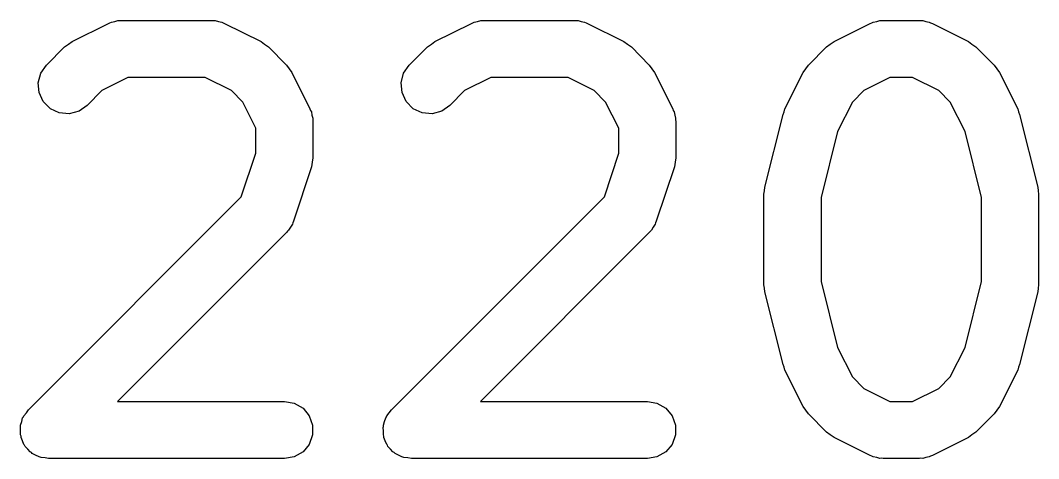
# Model space of a CAD drawing. Extents: x 10 to 287, y -200 to -10.
# Drawn here: x 147.64 to 150.313, y -83.4 to -82.25 of the extents above; entities that cross this region are included whole.
import ezdxf

# ---------------------------------------------------------------- set-up
doc = ezdxf.new("R2010")
doc.units = 0
doc.header["$MEASUREMENT"] = 0
doc.layers.add('BLACK', color=7, linetype='CONTINUOUS')

msp = doc.modelspace()

# ---------------------------------------------------------------- linework, layer by layer
at = {"layer": 'Black'}
for p, q in [((147.776, -82.3059), (147.871, -82.2583)), ((147.871, -82.2583), (147.875, -82.2571)), ((147.875, -82.2571), (147.879, -82.2549)), ((147.879, -82.2549), (147.888, -82.2534)), ((147.888, -82.2534), (147.896, -82.2509)), ((147.896, -82.2509), (147.901, -82.2511)), ((147.901, -82.2511), (147.905, -82.2504)), ((147.905, -82.2504), (148.143, -82.2504)), ((148.143, -82.2504), (148.147, -82.2511)), ((148.147, -82.2511), (148.151, -82.2509)), ((148.151, -82.2509), (148.16, -82.2534)), ((148.16, -82.2534), (148.169, -82.2549)), ((148.169, -82.2549), (148.172, -82.2571)), ((148.172, -82.2571), (148.176, -82.2583)), ((148.176, -82.2583), (148.272, -82.3059)), ((148.728, -82.3059), (148.824, -82.2583)), ((148.824, -82.2583), (148.828, -82.2571)), ((148.828, -82.2571), (148.831, -82.2549)), ((148.831, -82.2549), (148.84, -82.2534)), ((148.84, -82.2534), (148.849, -82.2509)), ((148.849, -82.2509), (148.853, -82.2511)), ((148.853, -82.2511), (148.857, -82.2504)), ((148.857, -82.2504), (149.095, -82.2504)), ((149.095, -82.2504), (149.099, -82.2511)), ((149.099, -82.2511), (149.104, -82.2509)), ((149.104, -82.2509), (149.112, -82.2534)), ((149.112, -82.2534), (149.121, -82.2549)), ((149.121, -82.2549), (149.125, -82.2571)), ((149.125, -82.2571), (149.129, -82.2583)), ((149.129, -82.2583), (149.224, -82.3059)), ((149.776, -82.3059), (149.871, -82.2583)), ((149.871, -82.2583), (149.875, -82.2571)), ((149.875, -82.2571), (149.879, -82.2549)), ((149.879, -82.2549), (149.888, -82.2534)), ((149.888, -82.2534), (149.896, -82.2509)), ((149.896, -82.2509), (149.901, -82.2511)), ((149.901, -82.2511), (149.905, -82.2504)), ((149.905, -82.2504), (150, -82.2504)), ((150, -82.2504), (150.004, -82.2511)), ((150.004, -82.2511), (150.009, -82.2509)), ((150.009, -82.2509), (150.017, -82.2534)), ((150.017, -82.2534), (150.026, -82.2549)), ((150.026, -82.2549), (150.029, -82.2571)), ((150.029, -82.2571), (150.034, -82.2583)), ((150.034, -82.2583), (150.129, -82.3059)), ((147.709, -82.3676), (147.756, -82.32)), ((147.756, -82.32), (147.766, -82.3131)), ((147.766, -82.3131), (147.776, -82.3059)), ((148.272, -82.3059), (148.281, -82.3131)), ((148.281, -82.3131), (148.291, -82.32)), ((148.291, -82.32), (148.339, -82.3676)), ((148.661, -82.3676), (148.709, -82.32)), ((148.709, -82.32), (148.719, -82.3131)), ((148.719, -82.3131), (148.728, -82.3059)), ((149.224, -82.3059), (149.234, -82.3131)), ((149.234, -82.3131), (149.244, -82.32)), ((149.244, -82.32), (149.291, -82.3676)), ((149.709, -82.3676), (149.756, -82.32)), ((149.756, -82.32), (149.766, -82.3131)), ((149.766, -82.3131), (149.776, -82.3059)), ((150.129, -82.3059), (150.138, -82.3131)), ((150.138, -82.3131), (150.148, -82.32)), ((150.148, -82.32), (150.196, -82.3676)), ((147.694, -82.3889), (147.709, -82.3676)), ((148.339, -82.3676), (148.346, -82.3774)), ((148.346, -82.3774), (148.353, -82.3871)), ((148.646, -82.3889), (148.661, -82.3676)), ((149.291, -82.3676), (149.298, -82.3774)), ((149.298, -82.3774), (149.305, -82.3871)), ((149.695, -82.3871), (149.702, -82.3774)), ((149.702, -82.3774), (149.709, -82.3676)), ((150.196, -82.3676), (150.203, -82.3774)), ((150.203, -82.3774), (150.21, -82.3871)), ((147.687, -82.4141), (147.694, -82.3889)), ((147.922, -82.4004), (147.854, -82.4346)), ((148.125, -82.4004), (147.922, -82.4004)), ((148.194, -82.4346), (148.125, -82.4004)), ((148.353, -82.3871), (148.4, -82.4823)), ((148.64, -82.4141), (148.646, -82.3889)), ((148.875, -82.4004), (148.806, -82.4346)), ((149.078, -82.4004), (148.875, -82.4004)), ((149.146, -82.4346), (149.078, -82.4004)), ((149.305, -82.3871), (149.353, -82.4823)), ((149.647, -82.4823), (149.695, -82.3871)), ((149.922, -82.4004), (149.854, -82.4346)), ((149.982, -82.4004), (149.922, -82.4004)), ((150.051, -82.4346), (149.982, -82.4004)), ((150.21, -82.3871), (150.258, -82.4823)), ((147.689, -82.44), (147.687, -82.4141)), ((147.854, -82.4346), (147.815, -82.4737)), ((148.224, -82.465), (148.194, -82.4346)), ((148.642, -82.44), (148.64, -82.4141)), ((148.806, -82.4346), (148.767, -82.4737)), ((149.176, -82.465), (149.146, -82.4346)), ((149.854, -82.4346), (149.824, -82.465)), ((150.081, -82.465), (150.051, -82.4346)), ((147.7, -82.4636), (147.689, -82.44)), ((148.653, -82.4636), (148.642, -82.44)), ((147.719, -82.4821), (147.7, -82.4636)), ((147.742, -82.4931), (147.719, -82.4821)), ((147.794, -82.4886), (147.768, -82.4953)), ((147.815, -82.4737), (147.794, -82.4886)), ((148.258, -82.5336), (148.224, -82.465)), ((148.4, -82.4823), (148.402, -82.4865)), ((148.402, -82.4865), (148.404, -82.4902)), ((148.671, -82.4821), (148.653, -82.4636)), ((148.695, -82.4931), (148.671, -82.4821)), ((148.746, -82.4886), (148.721, -82.4953)), ((148.767, -82.4737), (148.746, -82.4886)), ((149.211, -82.5336), (149.176, -82.465)), ((149.353, -82.4823), (149.354, -82.4865)), ((149.354, -82.4865), (149.356, -82.4902)), ((149.645, -82.4902), (149.647, -82.4823)), ((149.824, -82.465), (149.785, -82.542)), ((150.12, -82.542), (150.081, -82.465)), ((150.258, -82.4823), (150.26, -82.4902)), ((147.768, -82.4953), (147.742, -82.4931)), ((148.404, -82.4902), (148.405, -82.4989)), ((148.405, -82.4989), (148.408, -82.5073)), ((148.408, -82.5073), (148.408, -82.5116)), ((148.408, -82.5116), (148.408, -82.5159)), ((148.721, -82.4953), (148.695, -82.4931)), ((149.356, -82.4902), (149.358, -82.4989)), ((149.358, -82.4989), (149.36, -82.5073)), ((149.36, -82.5073), (149.36, -82.5116)), ((149.36, -82.5116), (149.361, -82.5159)), ((149.594, -82.6881), (149.642, -82.4977)), ((149.642, -82.4977), (149.645, -82.4902)), ((150.26, -82.4902), (150.263, -82.4977)), ((150.263, -82.4977), (150.311, -82.6881)), ((148.258, -82.5989), (148.258, -82.5336)), ((148.408, -82.5159), (148.408, -82.6111)), ((149.211, -82.5989), (149.211, -82.5336)), ((149.361, -82.5159), (149.361, -82.6111)), ((149.785, -82.542), (149.742, -82.7156)), ((150.163, -82.7156), (150.12, -82.542)), ((148.22, -82.7134), (148.258, -82.5989)), ((148.408, -82.6111), (148.406, -82.6229)), ((149.173, -82.7134), (149.211, -82.5989)), ((149.361, -82.6111), (149.359, -82.6229)), ((148.404, -82.6348), (148.357, -82.7777)), ((148.406, -82.6229), (148.404, -82.6348)), ((149.357, -82.6348), (149.309, -82.7777)), ((149.359, -82.6229), (149.357, -82.6348)), ((149.592, -82.7063), (149.593, -82.6973)), ((149.593, -82.6973), (149.594, -82.6881)), ((150.311, -82.6881), (150.312, -82.6973)), ((150.312, -82.6973), (150.313, -82.7063)), ((147.661, -83.2723), (148.22, -82.7134)), ((148.614, -83.2723), (149.173, -82.7134)), ((149.592, -82.9444), (149.592, -82.7063)), ((149.742, -82.7156), (149.742, -82.9352)), ((150.163, -82.9352), (150.163, -82.7156)), ((150.313, -82.7063), (150.313, -82.9444)), ((148.355, -82.7815), (148.354, -82.7856)), ((148.357, -82.7777), (148.355, -82.7815)), ((149.307, -82.7815), (149.306, -82.7856)), ((149.309, -82.7777), (149.307, -82.7815)), ((148.339, -82.807), (147.895, -83.2504)), ((148.341, -82.8034), (148.339, -82.807)), ((148.344, -82.8006), (148.341, -82.8034)), ((148.349, -82.7929), (148.344, -82.8006)), ((148.354, -82.7856), (148.349, -82.7929)), ((149.291, -82.807), (148.848, -83.2504)), ((149.294, -82.8034), (149.291, -82.807)), ((149.297, -82.8006), (149.294, -82.8034)), ((149.301, -82.7929), (149.297, -82.8006)), ((149.306, -82.7856), (149.301, -82.7929)), ((149.742, -82.9352), (149.785, -83.1087)), ((150.12, -83.1087), (150.163, -82.9352)), ((149.593, -82.9535), (149.592, -82.9444)), ((149.594, -82.9626), (149.593, -82.9535)), ((149.642, -83.1531), (149.594, -82.9626)), ((150.311, -82.9626), (150.263, -83.1531)), ((150.312, -82.9535), (150.311, -82.9626)), ((150.313, -82.9444), (150.312, -82.9535)), ((149.785, -83.1087), (149.824, -83.1857)), ((150.081, -83.1857), (150.12, -83.1087)), ((149.645, -83.1606), (149.642, -83.1531)), ((150.263, -83.1531), (150.26, -83.1606)), ((149.647, -83.1684), (149.645, -83.1606)), ((149.695, -83.2637), (149.647, -83.1684)), ((150.258, -83.1684), (150.21, -83.2637)), ((150.26, -83.1606), (150.258, -83.1684)), ((149.824, -83.1857), (149.854, -83.2161)), ((150.051, -83.2161), (150.081, -83.1857)), ((149.854, -83.2161), (149.922, -83.2504)), ((149.982, -83.2504), (150.051, -83.2161)), ((147.895, -83.2504), (148.333, -83.2504)), ((148.333, -83.2504), (148.359, -83.2549)), ((148.359, -83.2549), (148.382, -83.2679)), ((148.848, -83.2504), (149.286, -83.2504)), ((149.286, -83.2504), (149.311, -83.2549)), ((149.311, -83.2549), (149.334, -83.2679)), ((149.702, -83.2733), (149.695, -83.2637)), ((149.922, -83.2504), (149.982, -83.2504)), ((150.21, -83.2637), (150.203, -83.2733)), ((147.648, -83.291), (147.649, -83.2879)), ((147.649, -83.2879), (147.656, -83.2804)), ((147.656, -83.2804), (147.661, -83.2723)), ((148.382, -83.2679), (148.398, -83.2879)), ((148.398, -83.2879), (148.407, -83.3124)), ((148.601, -83.291), (148.602, -83.2879)), ((148.602, -83.2879), (148.608, -83.2804)), ((148.608, -83.2804), (148.614, -83.2723)), ((149.334, -83.2679), (149.351, -83.2879)), ((149.351, -83.2879), (149.36, -83.3124)), ((149.709, -83.2832), (149.702, -83.2733)), ((149.756, -83.3308), (149.709, -83.2832)), ((150.196, -83.2832), (150.148, -83.3308)), ((150.203, -83.2733), (150.196, -83.2832)), ((147.64, -83.3124), (147.644, -83.3031)), ((147.64, -83.3157), (147.64, -83.3124)), ((147.64, -83.3188), (147.64, -83.3157)), ((147.644, -83.3031), (147.646, -83.2937)), ((147.646, -83.2937), (147.648, -83.291)), ((148.407, -83.3124), (148.407, -83.3384)), ((148.592, -83.3188), (148.593, -83.3157)), ((148.593, -83.3124), (148.596, -83.3031)), ((148.593, -83.3157), (148.593, -83.3124)), ((148.596, -83.3031), (148.599, -83.2937)), ((148.599, -83.2937), (148.601, -83.291)), ((149.36, -83.3124), (149.36, -83.3384)), ((147.64, -83.3286), (147.64, -83.3188)), ((147.64, -83.3384), (147.64, -83.3286)), ((147.642, -83.3415), (147.64, -83.3384)), ((147.642, -83.3448), (147.642, -83.3415)), ((148.407, -83.3384), (148.398, -83.3629)), ((148.593, -83.3286), (148.592, -83.3188)), ((148.593, -83.3384), (148.593, -83.3286)), ((148.594, -83.3415), (148.593, -83.3384)), ((148.594, -83.3448), (148.594, -83.3415)), ((149.36, -83.3384), (149.351, -83.3629)), ((149.766, -83.3377), (149.756, -83.3308)), ((149.776, -83.3448), (149.766, -83.3377)), ((150.138, -83.3377), (150.129, -83.3448)), ((150.148, -83.3308), (150.138, -83.3377)), ((147.646, -83.3537), (147.642, -83.3448)), ((147.649, -83.3629), (147.646, -83.3537)), ((147.651, -83.3654), (147.649, -83.3629)), ((147.653, -83.3684), (147.651, -83.3654)), ((147.66, -83.3753), (147.653, -83.3684)), ((148.398, -83.3629), (148.382, -83.3828)), ((148.598, -83.3537), (148.594, -83.3448)), ((148.602, -83.3629), (148.598, -83.3537)), ((148.604, -83.3654), (148.602, -83.3629)), ((148.605, -83.3684), (148.604, -83.3654)), ((148.612, -83.3753), (148.605, -83.3684)), ((149.351, -83.3629), (149.334, -83.3828)), ((149.871, -83.3925), (149.776, -83.3448)), ((150.129, -83.3448), (150.034, -83.3925)), ((147.666, -83.3828), (147.66, -83.3753)), ((147.669, -83.3845), (147.666, -83.3828)), ((147.671, -83.3868), (147.669, -83.3845)), ((147.68, -83.391), (147.671, -83.3868)), ((147.689, -83.3959), (147.68, -83.391)), ((147.692, -83.3964), (147.689, -83.3959)), ((147.695, -83.3978), (147.692, -83.3964)), ((148.359, -83.3959), (148.333, -83.4004)), ((148.382, -83.3828), (148.359, -83.3959)), ((148.618, -83.3828), (148.612, -83.3753)), ((148.621, -83.3845), (148.618, -83.3828)), ((148.624, -83.3868), (148.621, -83.3845)), ((148.633, -83.391), (148.624, -83.3868)), ((148.641, -83.3959), (148.633, -83.391)), ((148.644, -83.3964), (148.641, -83.3959)), ((148.647, -83.3978), (148.644, -83.3964)), ((149.311, -83.3959), (149.286, -83.4004)), ((149.334, -83.3828), (149.311, -83.3959)), ((149.875, -83.3937), (149.871, -83.3925)), ((149.879, -83.3959), (149.875, -83.3937)), ((149.888, -83.3974), (149.879, -83.3959)), ((149.896, -83.3999), (149.888, -83.3974)), ((150.017, -83.3974), (150.009, -83.3999)), ((150.026, -83.3959), (150.017, -83.3974)), ((150.029, -83.3937), (150.026, -83.3959)), ((150.034, -83.3925), (150.029, -83.3937)), ((147.705, -83.3987), (147.695, -83.3978)), ((147.714, -83.4004), (147.705, -83.3987)), ((148.333, -83.4004), (147.714, -83.4004)), ((148.657, -83.3987), (148.647, -83.3978)), ((148.667, -83.4004), (148.657, -83.3987)), ((149.286, -83.4004), (148.667, -83.4004)), ((149.901, -83.3996), (149.896, -83.3999)), ((149.905, -83.4004), (149.901, -83.3996)), ((150, -83.4004), (149.905, -83.4004)), ((150.004, -83.3996), (150, -83.4004)), ((150.009, -83.3999), (150.004, -83.3996))]:
    msp.add_line(p, q, dxfattribs=at)

doc.saveas('drawing.dxf')
